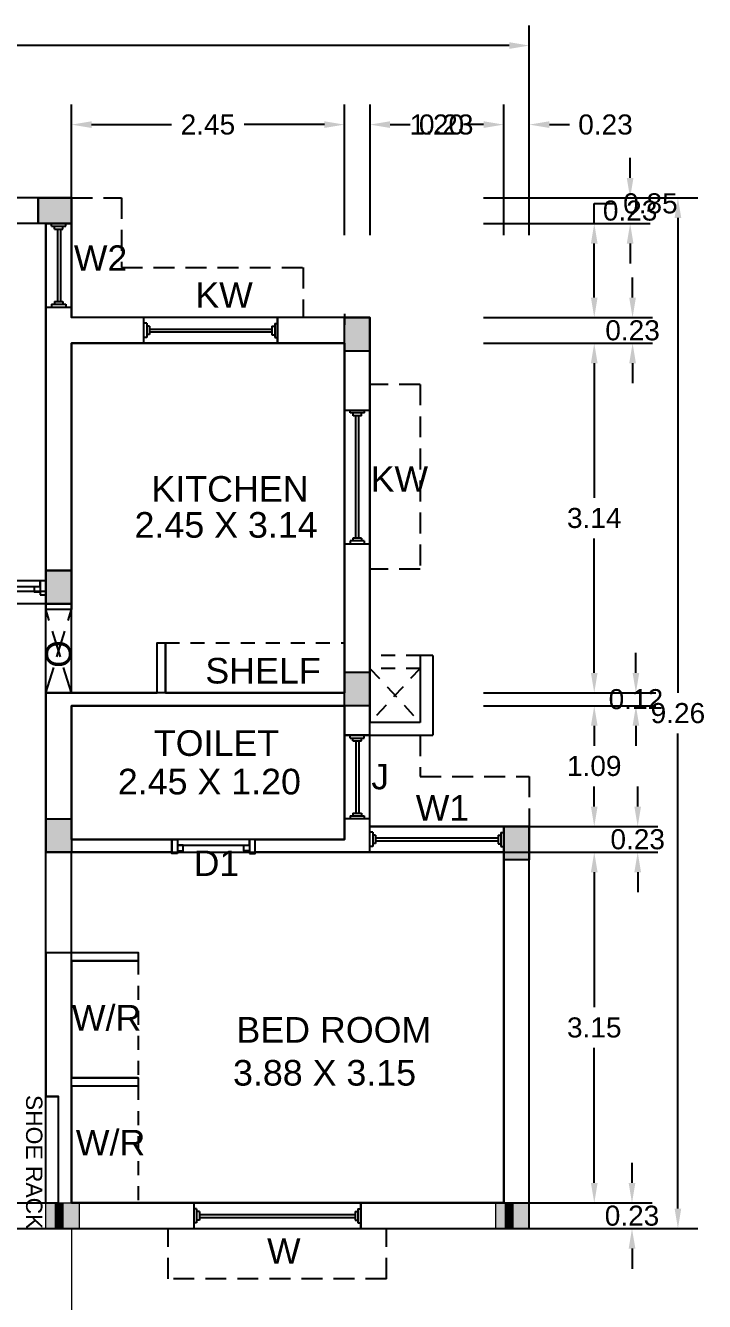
# Model space of a CAD drawing. Header units: metres. Extents: x 10 to 343, y 349 to 530.
# Drawn here: x 164.87 to 170.96, y 374.01 to 385.47 of the extents above; entities that cross this region are included whole.
import ezdxf

# ---------------------------------------------------------------- set-up
doc = ezdxf.new("R2010")
doc.units = ezdxf.units.M
for name, pattern in [('ACAD_ISO02W100', [15, 12, -3]), ('DOT', [0.25, 0, -0.25]), ('HIDDEN', [0.375, 0.25, -0.125]), ('HIDDEN2', [0.1875, 0.125, -0.0625])]:
    doc.linetypes.add(name, pattern=pattern)
for name, color, linetype in [('BLK_1_FLR_0_BLT_UP_AREA', 7, 'Continuous'), ('BLK_1_FLR_0_CARPET_AREA', 25, 'Continuous'), ('BLK_1_FLR_0_KITCHEN', 1, 'Continuous'), ('BLK_1_FLR_0_REGULAR_ROOM_1', 1, 'Continuous'), ('BLK_1_FLR_0_REGULAR_ROOM_2', 1, 'Continuous'), ('BLK_1_FLR_0_REGULAR_ROOM_3', 1, 'Continuous'), ('BLK_1_FLR_0_UNITFA_2', 234, 'Continuous'), ('BLK_1_FLR_0_WC_BATH_1', 3, 'Continuous'), ('COLUMN', 7, 'Continuous'), ('DIM', 215, 'Continuous')]:
    doc.layers.add(name, color=color, linetype=linetype)
doc.layers.add('WAL', color=4, linetype='Continuous', lineweight=0)
doc.styles.get("Standard").update_dxf_attribs({"font": 'arial.ttf'})
doc.styles.add('style1', font='micross.ttf')
doc.dimstyles.get("Standard").update_dxf_attribs({"dimtxt": 0.18, "dimasz": 0.18, "dimexe": 0.18, "dimexo": 0.0625, "dimgap": 0.09, "dimtad": 0, "dimtih": 1, "dimtoh": 1, "dimzin": 0, "dimdsep": 46, "dimtxsty": 'Standard', "dimcen": 0.09, "dimadec": 0, "dimazin": 0, "dimtfac": 1, "dimtofl": 0, "dimtmove": 0, "dimatfit": 3, "dimfxl": 0, "dimtolj": 1, "dimtzin": 0, "dimarcsym": 0})

# ---------------------------------------------------------------- blocks, each defined once
blk = doc.blocks.new('A$C76A0286D')
at = {"linetype": 'ByBlock', "ltscale": 500}
blk.add_hatch(color=8, dxfattribs=at).paths.add_polyline_path([(0, 0), (230, 0), (230, 300), (0, 300)])
at = {"layer": 'COLUMN'}
blk.add_lwpolyline([(230, 300), (230, 0), (0, 0), (0, 300)], close=True, dxfattribs=at)
blk = doc.blocks.new('*D120')
at = {"color": 0, "lineweight": -2}
for p, q in [((165.282, 383.585), (165.282, 384.757)), ((167.732, 383.585), (167.732, 384.757)), ((165.462, 384.577), (166.181, 384.577)), ((167.552, 384.577), (166.833, 384.577))]:
    blk.add_line(p, q, dxfattribs=at)
at = {"color": 0}
for points in [[(165.462, 384.607), (165.462, 384.547), (165.282, 384.577)], [(167.552, 384.607), (167.552, 384.547), (167.732, 384.577)]]:
    blk.add_solid(points, dxfattribs=at)
at = {"layer": 'Defpoints', "color": 0}
for p in [(167.732, 384.577), (165.282, 383.523), (167.732, 383.523)]:
    blk.add_point(p, dxfattribs=at)
at = {"color": 0, "insert": (166.507, 384.577), "char_height": 0.18, "attachment_point": 5}
blk.add_mtext('\\A1;2.45', dxfattribs=at)
blk = doc.blocks.new('*D121')
at = {"color": 0, "lineweight": -2}
for p, q in [((167.732, 383.585), (167.732, 384.757)), ((167.962, 383.585), (167.962, 384.757)), ((167.552, 384.577), (167.372, 384.577)), ((168.142, 384.577), (168.322, 384.577))]:
    blk.add_line(p, q, dxfattribs=at)
at = {"color": 0}
for points in [[(167.552, 384.607), (167.552, 384.547), (167.732, 384.577)], [(168.142, 384.607), (168.142, 384.547), (167.962, 384.577)]]:
    blk.add_solid(points, dxfattribs=at)
at = {"layer": 'Defpoints', "color": 0}
for p in [(167.962, 384.577), (167.732, 383.523), (167.962, 383.523)]:
    blk.add_point(p, dxfattribs=at)
at = {"color": 0, "insert": (168.646, 384.577), "char_height": 0.18, "attachment_point": 5}
blk.add_mtext('\\A1;0.23', dxfattribs=at)
blk = doc.blocks.new('*D122')
at = {"color": 0, "lineweight": -2}
for p, q in [((167.962, 383.585), (167.962, 384.757)), ((169.162, 383.585), (169.162, 384.757)), ((168.142, 384.577), (168.247, 384.577)), ((168.982, 384.577), (168.877, 384.577))]:
    blk.add_line(p, q, dxfattribs=at)
at = {"color": 0}
for points in [[(168.142, 384.607), (168.142, 384.547), (167.962, 384.577)], [(168.982, 384.607), (168.982, 384.547), (169.162, 384.577)]]:
    blk.add_solid(points, dxfattribs=at)
at = {"layer": 'Defpoints', "color": 0}
for p in [(169.162, 384.577), (167.962, 383.523), (169.162, 383.523)]:
    blk.add_point(p, dxfattribs=at)
at = {"color": 0, "insert": (168.562, 384.577), "char_height": 0.18, "attachment_point": 5}
blk.add_mtext('\\A1;1.20', dxfattribs=at)
blk = doc.blocks.new('*D123')
at = {"color": 0, "lineweight": -2}
for p, q in [((169.162, 383.585), (169.162, 384.757)), ((169.392, 383.585), (169.392, 384.757)), ((168.982, 384.577), (168.802, 384.577)), ((169.572, 384.577), (169.752, 384.577))]:
    blk.add_line(p, q, dxfattribs=at)
at = {"color": 0}
for points in [[(168.982, 384.607), (168.982, 384.547), (169.162, 384.577)], [(169.572, 384.607), (169.572, 384.547), (169.392, 384.577)]]:
    blk.add_solid(points, dxfattribs=at)
at = {"layer": 'Defpoints', "color": 0}
for p in [(169.392, 384.577), (169.162, 383.523), (169.392, 383.523)]:
    blk.add_point(p, dxfattribs=at)
at = {"color": 0, "insert": (170.076, 384.577), "char_height": 0.18, "attachment_point": 5}
blk.add_mtext('\\A1;0.23', dxfattribs=at)
blk = doc.blocks.new('*D126')
at = {"color": 0, "lineweight": -2}
for p, q in [((151.622, 383.585), (151.622, 385.467)), ((169.392, 383.585), (169.392, 385.467)), ((151.802, 385.287), (160.122, 385.287)), ((169.212, 385.287), (160.892, 385.287))]:
    blk.add_line(p, q, dxfattribs=at)
at = {"color": 0}
for points in [[(151.802, 385.317), (151.802, 385.257), (151.622, 385.287)], [(169.212, 385.317), (169.212, 385.257), (169.392, 385.287)]]:
    blk.add_solid(points, dxfattribs=at)
at = {"layer": 'Defpoints', "color": 0}
for p in [(169.392, 385.287), (151.622, 383.523), (169.392, 383.523)]:
    blk.add_point(p, dxfattribs=at)
at = {"color": 0, "insert": (160.507, 385.287), "char_height": 0.18, "attachment_point": 5}
blk.add_mtext('\\A1;17.77', dxfattribs=at)
blk = doc.blocks.new('*D129')
at = {"color": 0, "lineweight": -2}
for p, q in [((170.365, 378.454), (170.365, 378.634)), ((168.982, 378.274), (170.545, 378.274)), ((168.982, 378.044), (170.545, 378.044)), ((170.365, 377.864), (170.365, 377.684))]:
    blk.add_line(p, q, dxfattribs=at)
at = {"color": 0}
for points in [[(170.335, 378.454), (170.395, 378.454), (170.365, 378.274)], [(170.335, 377.864), (170.395, 377.864), (170.365, 378.044)]]:
    blk.add_solid(points, dxfattribs=at)
at = {"layer": 'Defpoints', "color": 0}
for p in [(168.919, 378.274), (170.365, 378.274), (168.919, 378.044)]:
    blk.add_point(p, dxfattribs=at)
at = {"color": 0, "insert": (170.365, 378.159), "char_height": 0.18, "attachment_point": 5}
blk.add_mtext('\\A1;0.23', dxfattribs=at)
blk = doc.blocks.new('*D130')
at = {"color": 0, "lineweight": -2}
for p, q in [((168.982, 378.044), (170.155, 378.044)), ((169.975, 377.864), (169.975, 376.651)), ((169.975, 375.074), (169.975, 376.287)), ((168.982, 374.894), (170.155, 374.894))]:
    blk.add_line(p, q, dxfattribs=at)
at = {"color": 0}
for points in [[(169.945, 377.864), (170.005, 377.864), (169.975, 378.044)], [(169.945, 375.074), (170.005, 375.074), (169.975, 374.894)]]:
    blk.add_solid(points, dxfattribs=at)
at = {"layer": 'Defpoints', "color": 0}
for p in [(168.919, 378.044), (168.919, 374.894), (169.975, 374.894)]:
    blk.add_point(p, dxfattribs=at)
at = {"color": 0, "insert": (169.975, 376.469), "char_height": 0.18, "attachment_point": 5}
blk.add_mtext('\\A1;3.15', dxfattribs=at)
blk = doc.blocks.new('*D131')
at = {"color": 0, "lineweight": -2}
for p, q in [((170.314, 375.074), (170.314, 375.254)), ((168.982, 374.894), (170.494, 374.894)), ((168.982, 374.664), (170.494, 374.664)), ((170.314, 374.484), (170.314, 374.304))]:
    blk.add_line(p, q, dxfattribs=at)
at = {"color": 0}
for points in [[(170.284, 375.074), (170.344, 375.074), (170.314, 374.894)], [(170.284, 374.484), (170.344, 374.484), (170.314, 374.664)]]:
    blk.add_solid(points, dxfattribs=at)
at = {"layer": 'Defpoints', "color": 0}
for p in [(168.919, 374.894), (168.919, 374.664), (170.314, 374.664)]:
    blk.add_point(p, dxfattribs=at)
at = {"color": 0, "insert": (170.314, 374.779), "char_height": 0.18, "attachment_point": 5}
blk.add_mtext('\\A1;0.23', dxfattribs=at)
blk = doc.blocks.new('*D132')
at = {"color": 0, "lineweight": -2}
for p, q in [((168.982, 379.359), (170.155, 379.359)), ((169.975, 379.179), (169.975, 378.999)), ((169.975, 378.454), (169.975, 378.635)), ((168.982, 378.274), (170.155, 378.274))]:
    blk.add_line(p, q, dxfattribs=at)
at = {"color": 0}
for points in [[(169.945, 379.179), (170.005, 379.179), (169.975, 379.359)], [(169.945, 378.454), (170.005, 378.454), (169.975, 378.274)]]:
    blk.add_solid(points, dxfattribs=at)
at = {"layer": 'Defpoints', "color": 0}
for p in [(168.919, 379.359), (169.975, 379.359), (168.919, 378.274)]:
    blk.add_point(p, dxfattribs=at)
at = {"color": 0, "insert": (169.975, 378.817), "char_height": 0.18, "attachment_point": 5}
blk.add_mtext('\\A1;1.09', dxfattribs=at)
blk = doc.blocks.new('*D133')
at = {"color": 0, "lineweight": -2}
for p, q in [((170.349, 379.654), (170.349, 379.834)), ((168.982, 379.474), (170.529, 379.474)), ((168.982, 379.359), (170.529, 379.359)), ((170.349, 379.179), (170.349, 378.999))]:
    blk.add_line(p, q, dxfattribs=at)
at = {"color": 0}
for points in [[(170.319, 379.654), (170.379, 379.654), (170.349, 379.474)], [(170.319, 379.179), (170.379, 379.179), (170.349, 379.359)]]:
    blk.add_solid(points, dxfattribs=at)
at = {"layer": 'Defpoints', "color": 0}
for p in [(168.919, 379.474), (170.349, 379.474), (168.919, 379.359)]:
    blk.add_point(p, dxfattribs=at)
at = {"color": 0, "insert": (170.349, 379.417), "char_height": 0.18, "attachment_point": 5}
blk.add_mtext('\\A1;0.12', dxfattribs=at)
blk = doc.blocks.new('*D134')
at = {"color": 0, "lineweight": -2}
for p, q in [((168.982, 382.614), (170.155, 382.614)), ((169.975, 382.434), (169.975, 381.226)), ((169.975, 379.654), (169.975, 380.862)), ((168.982, 379.474), (170.155, 379.474))]:
    blk.add_line(p, q, dxfattribs=at)
at = {"color": 0}
for points in [[(169.945, 382.434), (170.005, 382.434), (169.975, 382.614)], [(169.945, 379.654), (170.005, 379.654), (169.975, 379.474)]]:
    blk.add_solid(points, dxfattribs=at)
at = {"layer": 'Defpoints', "color": 0}
for p in [(168.919, 382.614), (169.975, 382.614), (168.919, 379.474)]:
    blk.add_point(p, dxfattribs=at)
at = {"color": 0, "insert": (169.975, 381.044), "char_height": 0.18, "attachment_point": 5}
blk.add_mtext('\\A1;3.14', dxfattribs=at)
blk = doc.blocks.new('*D135')
at = {"color": 0, "lineweight": -2}
for p, q in [((170.319, 383.024), (170.319, 383.204)), ((168.982, 382.844), (170.499, 382.844)), ((168.982, 382.614), (170.499, 382.614)), ((170.319, 382.434), (170.319, 382.254))]:
    blk.add_line(p, q, dxfattribs=at)
at = {"color": 0}
for points in [[(170.289, 383.024), (170.349, 383.024), (170.319, 382.844)], [(170.289, 382.434), (170.349, 382.434), (170.319, 382.614)]]:
    blk.add_solid(points, dxfattribs=at)
at = {"layer": 'Defpoints', "color": 0}
for p in [(168.919, 382.844), (170.319, 382.844), (168.919, 382.614)]:
    blk.add_point(p, dxfattribs=at)
at = {"color": 0, "insert": (170.319, 382.729), "char_height": 0.18, "attachment_point": 5}
blk.add_mtext('\\A1;0.23', dxfattribs=at)
blk = doc.blocks.new('*D136')
at = {"color": 0, "lineweight": -2}
for p, q in [((169.975, 383.689), (169.975, 383.869)), ((169.975, 383.869), (170.155, 383.869)), ((168.982, 383.689), (170.155, 383.689)), ((169.975, 383.024), (169.975, 383.509)), ((168.982, 382.844), (170.155, 382.844))]:
    blk.add_line(p, q, dxfattribs=at)
at = {"color": 0}
for points in [[(169.945, 383.509), (170.005, 383.509), (169.975, 383.689)], [(169.945, 383.024), (170.005, 383.024), (169.975, 382.844)]]:
    blk.add_solid(points, dxfattribs=at)
at = {"layer": 'Defpoints', "color": 0}
for p in [(168.919, 383.689), (169.975, 383.689), (168.919, 382.844)]:
    blk.add_point(p, dxfattribs=at)
at = {"color": 0, "insert": (170.479, 383.869), "char_height": 0.18, "attachment_point": 5}
blk.add_mtext('\\A1;0.85', dxfattribs=at)
blk = doc.blocks.new('*D137')
at = {"color": 0, "lineweight": -2}
for p, q in [((170.297, 384.099), (170.297, 384.279)), ((168.982, 383.919), (170.477, 383.919)), ((168.982, 383.689), (170.477, 383.689)), ((170.297, 383.509), (170.297, 383.329))]:
    blk.add_line(p, q, dxfattribs=at)
at = {"color": 0}
for points in [[(170.267, 384.099), (170.327, 384.099), (170.297, 383.919)], [(170.267, 383.509), (170.327, 383.509), (170.297, 383.689)]]:
    blk.add_solid(points, dxfattribs=at)
at = {"layer": 'Defpoints', "color": 0}
for p in [(168.919, 383.919), (170.297, 383.919), (168.919, 383.689)]:
    blk.add_point(p, dxfattribs=at)
at = {"color": 0, "insert": (170.297, 383.804), "char_height": 0.18, "attachment_point": 5}
blk.add_mtext('\\A1;0.23', dxfattribs=at)
blk = doc.blocks.new('*D138')
at = {"color": 0, "lineweight": -2}
for p, q in [((168.982, 383.919), (170.906, 383.919)), ((170.726, 383.739), (170.726, 379.474)), ((170.726, 374.844), (170.726, 379.11)), ((168.982, 374.664), (170.906, 374.664))]:
    blk.add_line(p, q, dxfattribs=at)
at = {"color": 0}
for points in [[(170.696, 383.739), (170.756, 383.739), (170.726, 383.919)], [(170.696, 374.844), (170.756, 374.844), (170.726, 374.664)]]:
    blk.add_solid(points, dxfattribs=at)
at = {"layer": 'Defpoints', "color": 0}
for p in [(168.919, 383.919), (170.726, 383.919), (168.919, 374.664)]:
    blk.add_point(p, dxfattribs=at)
at = {"color": 0, "insert": (170.726, 379.292), "char_height": 0.18, "attachment_point": 5}
blk.add_mtext('\\A1;9.26', dxfattribs=at)

msp = doc.modelspace()

# ---------------------------------------------------------------- hatches: boundary and pattern name
at = {"linetype": 'ByBlock', "ltscale": 500}
for points in [[(167.7319, 379.3592), (167.7319, 379.6592), (167.9619, 379.6592), (167.9619, 379.3592)], [(167.9619, 379.4392), (167.7319, 379.4392), (167.7319, 379.3592), (167.9619, 379.3592)], [(169.1619, 377.9742), (169.1619, 378.2742), (169.3919, 378.2742), (169.3919, 377.9742)], [(169.3919, 378.0542), (169.1619, 378.0542), (169.1619, 377.9742), (169.3919, 377.9742)]]:
    msp.add_hatch(color=8, dxfattribs=at).paths.add_polyline_path(points)
at = {"layer": 'WAL', "linetype": 'ByBlock', "ltscale": 500}
for points in [[(165.1319, 374.8942), (165.0519, 374.8942), (165.0519, 374.6642), (165.1319, 374.6642)], [(165.3519, 374.6642), (165.0519, 374.6642), (165.0519, 374.8942), (165.3519, 374.8942)], [(165.2119, 374.8942), (165.1319, 374.8942), (165.1319, 374.7792), (165.2119, 374.7792)], [(169.1719, 374.8942), (169.0919, 374.8942), (169.0919, 374.6642), (169.1719, 374.6642)], [(169.3919, 374.6642), (169.0919, 374.6642), (169.0919, 374.8942), (169.3919, 374.8942)], [(169.2519, 374.8942), (169.1719, 374.8942), (169.1719, 374.7792), (169.2519, 374.7792)], [(165.2119, 374.7792), (165.1319, 374.7792), (165.1319, 374.6642), (165.2119, 374.6642)], [(169.2519, 374.7792), (169.1719, 374.7792), (169.1719, 374.6642), (169.2519, 374.6642)]]:
    msp.add_hatch(color=7, dxfattribs=at).paths.add_polyline_path(points)

# ---------------------------------------------------------------- linework, layer by layer
for p, q in [((165.2819, 383.9192), (161.9369, 383.9192)), ((165.2819, 383.9192), (165.2819, 382.8442)), ((165.2819, 383.6892), (165.2819, 383.9192)), ((165.0519, 383.6892), (161.9369, 383.6892)), ((165.0519, 383.6892), (165.0519, 380.2242)), ((165.0519, 383.6892), (165.2819, 383.6892)), ((165.0519, 383.6892), (165.2819, 383.6892)), ((165.2819, 383.6892), (165.0533, 383.6892)), ((165.1041, 383.6638), (165.1041, 383.6892)), ((165.1041, 383.6638), (165.2311, 383.6638)), ((165.1295, 383.6384), (165.1295, 383.6638)), ((165.1295, 383.6384), (165.2057, 383.6384)), ((165.1561, 383.6384), (165.1561, 382.99)), ((165.1823, 383.6384), (165.1823, 382.99)), ((165.2057, 383.6384), (165.2057, 383.6638)), ((165.2311, 383.6638), (165.2311, 383.6892)), ((165.0519, 382.9392), (165.2819, 382.9392)), ((165.0519, 382.9392), (165.2819, 382.9392)), ((165.0519, 382.9392), (165.2819, 382.9392)), ((165.1041, 382.9646), (165.2311, 382.9646)), ((165.1041, 382.9646), (165.1041, 382.9392)), ((165.1295, 382.99), (165.2057, 382.99)), ((165.1295, 382.99), (165.1295, 382.9646)), ((165.2057, 382.99), (165.2057, 382.9646)), ((165.2311, 382.9646), (165.2311, 382.9392)), ((167.9619, 382.8442), (165.2819, 382.8442)), ((165.9319, 382.6142), (165.9319, 382.8442)), ((165.9573, 382.7934), (165.9319, 382.7934)), ((165.9573, 382.7934), (165.9573, 382.6664)), ((167.1065, 382.792), (167.1065, 382.665)), ((167.1065, 382.792), (167.1319, 382.792)), ((167.1319, 382.8423), (167.1319, 382.6142)), ((167.9619, 382.8442), (167.9619, 379.2092)), ((165.9827, 382.768), (165.9573, 382.768)), ((165.9827, 382.6918), (165.9573, 382.6918)), ((165.9827, 382.768), (165.9827, 382.6918)), ((165.9827, 382.7414), (167.0811, 382.7414)), ((165.9827, 382.7152), (167.0811, 382.7152)), ((167.0811, 382.7666), (167.0811, 382.6904)), ((167.0811, 382.7666), (167.1065, 382.7666)), ((167.0811, 382.6904), (167.1065, 382.6904)), ((165.2819, 382.6142), (165.2819, 380.2242)), ((167.7319, 382.6142), (165.2819, 382.6142)), ((165.9573, 382.6664), (165.9319, 382.6664)), ((167.1065, 382.665), (167.1319, 382.665)), ((167.7319, 382.5442), (167.7319, 379.4742)), ((167.7319, 382.0142), (167.9619, 382.0142)), ((167.7841, 381.9888), (167.7841, 382.0142)), ((167.9111, 381.9888), (167.7841, 381.9888)), ((167.8095, 381.9634), (167.8095, 381.9888)), ((167.8857, 381.9634), (167.8857, 381.9888)), ((167.9111, 381.9888), (167.9111, 382.0142)), ((167.8857, 381.9634), (167.8095, 381.9634)), ((167.8329, 381.9634), (167.8329, 380.865)), ((167.8592, 381.9634), (167.8592, 380.865)), ((167.8843, 380.865), (167.8081, 380.865)), ((167.8081, 380.865), (167.8081, 380.8396)), ((167.8843, 380.865), (167.8843, 380.8396)), ((167.7319, 380.8142), (167.9619, 380.8142)), ((167.9097, 380.8396), (167.7827, 380.8396)), ((167.7827, 380.8396), (167.7827, 380.8142)), ((167.9097, 380.8396), (167.9097, 380.8142)), ((165.0519, 380.2742), (165.2819, 380.2742)), ((165.2819, 380.2242), (165.0519, 380.2242)), ((166.0519, 379.474), (166.0519, 379.924)), ((166.0519, 379.924), (166.1269, 379.924)), ((166.1269, 379.474), (166.1269, 379.924)), ((168.5269, 379.8092), (168.4119, 379.8092)), ((168.4119, 379.8092), (168.4119, 379.2092)), ((168.5269, 379.8092), (168.5269, 379.0942)), ((167.7319, 379.4742), (165.0519, 379.4742)), ((165.0519, 379.4742), (165.0519, 378.0442)), ((167.7319, 379.3592), (165.2819, 379.3592)), ((165.2819, 379.3592), (165.2819, 378.1592)), ((167.7319, 379.3592), (167.7319, 379.0942)), ((168.4119, 379.2092), (167.9619, 379.2092)), ((167.7319, 379.0942), (167.9619, 379.0942)), ((167.7319, 378.1592), (167.7319, 379.0942)), ((167.7319, 379.0942), (167.9619, 379.0942)), ((167.9605, 379.0942), (167.7319, 379.0942)), ((167.7827, 379.0688), (167.7827, 379.0942)), ((167.7827, 379.0688), (167.9097, 379.0688)), ((167.8081, 379.0434), (167.8081, 379.0688)), ((167.8081, 379.0434), (167.8843, 379.0434)), ((167.8347, 379.0434), (167.8347, 378.395)), ((167.8609, 379.0434), (167.8609, 378.395)), ((167.8843, 379.0434), (167.8843, 379.0688)), ((167.9097, 379.0688), (167.9097, 379.0942)), ((167.9619, 379.0942), (168.5269, 379.0942)), ((167.9619, 378.3445), (167.7319, 378.3445)), ((167.9619, 378.3442), (167.7319, 378.3442)), ((167.7827, 378.3696), (167.9097, 378.3696)), ((167.7827, 378.3696), (167.7827, 378.3442)), ((167.8081, 378.395), (167.8843, 378.395)), ((167.8081, 378.395), (167.8081, 378.3696)), ((167.8843, 378.395), (167.8843, 378.3696)), ((167.9097, 378.3696), (167.9097, 378.3442)), ((165.0519, 378.2742), (165.0519, 378.0442)), ((167.9619, 378.2742), (169.1619, 378.2742)), ((167.9619, 378.0442), (167.9619, 378.2742)), ((167.9873, 378.2234), (167.9619, 378.2234)), ((167.9873, 378.2234), (167.9873, 378.0964)), ((169.1365, 378.222), (169.1365, 378.095)), ((169.1365, 378.222), (169.1619, 378.222)), ((169.1619, 378.2742), (169.3919, 378.2742)), ((169.1619, 378.2723), (169.1619, 378.0442)), ((166.1819, 378.1592), (165.2819, 378.1592)), ((166.1819, 378.0442), (166.1819, 378.1592)), ((166.9319, 378.0442), (166.9319, 378.1592)), ((166.9319, 378.1592), (167.7319, 378.1592)), ((167.9873, 378.0964), (167.9619, 378.0964)), ((168.0127, 378.198), (167.9873, 378.198)), ((168.0127, 378.1218), (167.9873, 378.1218)), ((168.0127, 378.198), (168.0127, 378.1218)), ((168.0127, 378.1714), (169.1111, 378.1714)), ((168.0127, 378.1452), (169.1111, 378.1452)), ((169.1111, 378.1966), (169.1111, 378.1204)), ((169.1111, 378.1966), (169.1365, 378.1966)), ((169.1111, 378.1204), (169.1365, 378.1204)), ((169.1365, 378.095), (169.1619, 378.095)), ((165.0519, 378.0442), (166.1819, 378.0442)), ((165.2819, 378.0442), (165.2819, 378.0442)), ((165.8819, 378.0442), (165.8819, 378.0442)), ((166.9319, 378.0442), (169.1619, 378.0442)), ((165.0519, 377.1442), (165.0519, 375.8492)), ((165.0519, 377.1442), (165.2819, 377.1442)), ((165.2819, 377.1442), (165.8819, 377.1442)), ((165.2819, 377.0692), (165.8819, 377.0692)), ((165.8819, 377.1442), (165.8819, 377.0692)), ((165.8819, 376.0192), (165.2819, 376.0192)), ((165.8819, 375.9442), (165.2819, 375.9442)), ((165.8819, 376.0192), (165.8819, 375.9442)), ((165.0519, 375.8492), (165.1669, 375.8492)), ((165.1669, 375.5642), (165.1669, 375.8492)), ((166.3794, 374.8942), (166.3794, 374.6642)), ((167.8794, 374.8942), (167.8794, 374.6642)), ((167.8794, 374.6642), (167.8794, 374.8942)), ((166.4048, 374.842), (166.3794, 374.842)), ((166.4048, 374.842), (166.4048, 374.715)), ((166.4302, 374.8166), (166.4048, 374.8166)), ((166.4302, 374.8166), (166.4302, 374.7404)), ((166.4302, 374.79), (167.8286, 374.79)), ((167.8286, 374.8166), (167.8286, 374.7404)), ((167.8286, 374.8166), (167.854, 374.8166)), ((167.854, 374.842), (167.854, 374.715)), ((167.854, 374.842), (167.8794, 374.842)), ((166.4048, 374.715), (166.3794, 374.715)), ((166.4302, 374.7404), (166.4048, 374.7404)), ((166.4302, 374.7638), (167.8286, 374.7638)), ((167.8286, 374.7404), (167.854, 374.7404)), ((167.854, 374.715), (167.8794, 374.715))]:
    msp.add_line(p, q)
at = {"linetype": 'HIDDEN2', "ltscale": 1.5}
for p, q in [((167.3619, 383.2942), (167.3619, 382.8442)), ((168.4119, 382.2442), (167.9619, 382.2442)), ((168.4119, 382.2442), (168.4119, 380.5842)), ((168.4119, 380.5842), (167.9619, 380.5842)), ((168.4119, 379.0942), (168.4119, 378.7242)), ((168.4119, 378.7242), (169.3919, 378.7242)), ((169.3919, 378.7242), (169.3919, 378.2742)), ((166.1494, 374.2142), (166.1494, 374.6642)), ((168.1094, 374.2142), (168.1094, 374.6642)), ((168.1094, 374.2142), (166.1494, 374.2142))]:
    msp.add_line(p, q, dxfattribs=at)
at = {"ltscale": 400}
for p, q in [((165.9319, 382.6142), (165.9319, 382.8442)), ((167.1319, 382.6142), (167.1319, 382.8442)), ((167.7319, 382.0142), (167.9619, 382.0142)), ((167.7319, 382.0142), (167.9619, 382.0142)), ((167.9619, 378.0442), (167.9619, 379.0942)), ((167.9619, 378.0442), (167.9619, 378.2742)), ((169.1619, 378.0442), (169.1619, 378.2742)), ((169.1619, 378.0442), (169.1619, 378.2742))]:
    msp.add_line(p, q, dxfattribs=at)
at = {"linetype": 'DOT', "ltscale": 200}
msp.add_line((167.7319, 382.8782), (167.7319, 382.6142), dxfattribs=at)
at = {"linetype": 'HIDDEN', "ltscale": 0.5}
for p, q in [((165.8819, 382.6142), (165.2819, 382.6142)), ((166.1269, 379.924), (167.7319, 379.9242)), ((168.4119, 379.8092), (167.9619, 379.8092)), ((168.4119, 379.6942), (167.9619, 379.6942)), ((168.4119, 379.6942), (167.9619, 379.2092)), ((167.9619, 379.6942), (168.4119, 379.2092)), ((165.2819, 378.0442), (165.8819, 378.0442)), ((165.8819, 377.0692), (165.8819, 376.0192)), ((165.8819, 375.9442), (165.8819, 374.8942))]:
    msp.add_line(p, q, dxfattribs=at)
at = {"linetype": 'ByBlock', "ltscale": 500}
msp.add_line((167.7319, 379.3592), (167.7319, 379.5892), dxfattribs=at)
at = {"linetype": 'Continuous'}
msp.add_line((167.9619, 379.0942), (167.7319, 379.0942), dxfattribs=at)
at = {"linetype": 'HIDDEN2', "ltscale": 1.5}
msp.add_lwpolyline([(165.2819, 383.9192), (165.7319, 383.9192), (165.7319, 383.2942), (167.3619, 383.2942)], dxfattribs=at)
at = {"linetype": 'Continuous', "lineweight": -3}
for points in [[(164.2027, 380.4817), (164.2027, 380.4309), (165.0011, 380.4309), (165.0011, 380.4817)], [(165.0011, 380.3801), (164.9503, 380.3801), (164.9503, 380.4309), (165.0011, 380.4309)], [(165.0011, 380.3547), (165.0519, 380.3547), (165.0519, 380.4817), (165.0011, 380.4817)], [(166.2327, 378.0322), (166.1819, 378.0322), (166.1819, 378.1592), (166.2327, 378.1592)], [(166.2327, 378.1592), (166.2327, 378.1084), (166.8811, 378.1084), (166.8811, 378.1592)], [(166.2327, 378.0576), (166.2835, 378.0576), (166.2835, 378.1084), (166.2327, 378.1084)], [(166.8811, 378.0576), (166.8303, 378.0576), (166.8303, 378.1084), (166.8811, 378.1084)], [(166.8811, 378.0322), (166.9319, 378.0322), (166.9319, 378.1592), (166.8811, 378.1592)]]:
    msp.add_lwpolyline(points, close=True, dxfattribs=at)
at = {"linetype": 'ACAD_ISO02W100', "ltscale": 0.02}
for points in [[(165.0519, 379.4742), (165.2819, 380.2242)], [(165.2819, 379.4742), (165.0519, 380.2242)]]:
    msp.add_lwpolyline(points, dxfattribs=at)
at = {"layer": 'BLK_1_FLR_0_BLT_UP_AREA', "color": 7}
msp.add_lwpolyline([(169.3919, 374.6642), (169.3919, 378.2742), (167.9619, 378.2742), (167.9619, 382.8442), (165.2819, 382.8442), (165.2819, 383.9192), (161.7069, 383.9192), (161.7064, 382.4892), (159.3069, 382.4892), (159.3069, 383.9192), (155.7319, 383.9192), (155.7319, 382.8442), (153.0519, 382.8442), (153.0519, 378.2742), (151.6219, 378.2742), (151.6219, 374.6642), (167.8794, 374.6642)], close=True, dxfattribs=at)
at = {"layer": 'BLK_1_FLR_0_CARPET_AREA', "color": 7}
msp.add_lwpolyline([(161.9369, 374.8942), (165.0519, 374.8942), (165.1669, 374.8942), (165.1669, 375.8492), (165.0519, 375.8492), (165.0519, 377.1442), (165.8819, 377.1442), (165.8819, 377.0692), (165.2819, 377.0692), (165.2819, 376.0192), (165.8819, 376.0192), (165.8819, 375.9442), (165.2819, 375.9442), (165.2819, 374.8942), (169.1619, 374.8942), (169.1619, 378.0442), (166.9319, 378.0442), (166.9319, 378.1592), (167.7319, 378.1592), (167.7319, 379.3592), (165.2819, 379.3592), (165.2819, 378.1592), (166.1819, 378.1592), (166.1819, 378.0442), (165.0519, 378.0442), (165.0519, 379.4742), (166.0519, 379.474), (166.0519, 379.924), (166.1269, 379.924), (166.1269, 379.4742), (167.7319, 379.4742), (167.7319, 382.6142), (165.2819, 382.6142), (165.2819, 380.2242), (165.0519, 380.2242), (165.0519, 383.6892), (161.9369, 383.6892)], dxfattribs=at)
at = {"layer": 'BLK_1_FLR_0_KITCHEN', "color": 1}
msp.add_lwpolyline([(165.2819, 382.6142), (167.7319, 382.6142), (167.7319, 379.4742), (165.2819, 379.4742)], close=True, dxfattribs=at)
at = {"layer": 'BLK_1_FLR_0_REGULAR_ROOM_1', "color": 1}
msp.add_lwpolyline([(165.0519, 374.8942), (165.0519, 380.2742), (161.9369, 380.2742), (161.9369, 374.8942), (165.0519, 374.8942)], dxfattribs=at)
at = {"layer": 'BLK_1_FLR_0_REGULAR_ROOM_2', "color": 1}
msp.add_lwpolyline([(165.2819, 374.8942), (165.2819, 378.0442), (169.1619, 378.0442), (169.1619, 374.8942), (165.2819, 374.8942)], close=True, dxfattribs=at)
at = {"layer": 'BLK_1_FLR_0_REGULAR_ROOM_3', "color": 1}
msp.add_lwpolyline([(165.0519, 380.3892), (165.0519, 383.6892), (161.9369, 383.6892), (161.9369, 380.3892), (165.0519, 380.3892)], close=True, dxfattribs=at)
at = {"layer": 'BLK_1_FLR_0_UNITFA_2', "color": 234, "ltscale": 0.5}
msp.add_lwpolyline([(169.3919, 374.6642), (169.3919, 378.2742), (167.9619, 378.2742), (167.9619, 382.8442), (165.2819, 382.8442), (165.2819, 383.9192), (161.7069, 383.9192), (161.7069, 382.4892), (161.7069, 382.4892), (160.3919, 382.4892), (160.3919, 379.5242), (159.0769, 379.5245), (159.0769, 374.6642), (169.3919, 374.6642)], close=True, dxfattribs=at)
at = {"layer": 'BLK_1_FLR_0_WC_BATH_1', "color": 223}
msp.add_lwpolyline([(165.2819, 378.1592), (165.2819, 379.3592), (167.7319, 379.3592), (167.7319, 378.1592), (165.2819, 378.1592)], close=True, dxfattribs=at)
at = {"layer": 'COLUMN'}
for points in [[(167.9619, 379.6592), (167.9619, 379.3592), (167.7319, 379.3592), (167.7319, 379.6592)], [(169.3919, 378.2742), (169.3919, 377.9742), (169.1619, 377.9742), (169.1619, 378.2742)]]:
    msp.add_lwpolyline(points, close=True, dxfattribs=at)
at = {"layer": 'DIM', "color": 3, "linetype": 'ByBlock', "ltscale": 500}
for p, q in [((165.2819, 383.9192), (164.9819, 383.9192)), ((164.9819, 383.9192), (164.9819, 383.6892)), ((165.2819, 383.6892), (164.9819, 383.6892)), ((167.9619, 382.8442), (167.9619, 382.5442)), ((167.9619, 382.8442), (167.9619, 382.5442)), ((167.9619, 382.5442), (167.7319, 382.5442)), ((167.9619, 382.5442), (167.7319, 382.5442)), ((165.2819, 380.5742), (165.0519, 380.5742)), ((165.2819, 380.5742), (165.0519, 380.5742)), ((165.2819, 380.2742), (165.2819, 380.5742)), ((165.2819, 380.2742), (165.2819, 380.5742)), ((167.7319, 379.3592), (167.7319, 379.6592)), ((167.7319, 379.6592), (167.9619, 379.6592)), ((165.0519, 378.0442), (165.0519, 378.3442)), ((165.0519, 378.3442), (165.2819, 378.3442))]:
    msp.add_line(p, q, dxfattribs=at)
at = {"layer": 'WAL', "color": 7, "linetype": 'ByBlock', "ltscale": 500}
for p, q in [((169.3919, 378.2742), (169.3919, 374.6642)), ((169.1619, 378.0442), (169.1619, 374.8942)), ((165.2819, 377.1442), (165.2819, 374.8942)), ((165.1669, 374.8942), (165.1669, 375.5642)), ((164.8669, 374.8942), (165.1669, 374.8942)), ((165.0519, 374.6642), (165.0519, 374.8942)), ((165.0519, 374.8942), (165.3519, 374.8942)), ((165.0519, 374.6642), (165.0519, 374.8942)), ((169.1619, 374.8942), (165.2819, 374.8942)), ((165.3519, 374.8942), (165.3519, 374.6642)), ((165.3519, 374.8942), (165.3519, 374.6642)), ((169.0919, 374.8942), (169.3919, 374.8942)), ((169.0919, 374.6642), (169.0919, 374.8942)), ((169.3919, 374.8942), (169.3919, 374.6642)), ((169.3919, 374.6642), (164.8669, 374.6642)), ((165.3519, 374.6642), (165.0519, 374.6642)), ((165.3519, 374.6642), (165.0519, 374.6642)), ((165.2819, 374.6642), (165.2819, 373.6642)), ((169.3919, 374.6642), (169.0919, 374.6642))]:
    msp.add_line(p, q, dxfattribs=at)
msp.add_lwpolyline([(165.0519, 375.8492), (165.0519, 374.8942)], dxfattribs=at)

# ---------------------------------------------------------------- block references
at = {"layer": 'DIM', "color": 3, "linetype": 'ByBlock', "ltscale": 500, "xscale": 0.0010000024684596, "yscale": 0.0010000024684596, "zscale": 0.0010000024684596}
for p, rotation in [((164.9819, 383.9192), 270), ((167.9619, 382.8442), 180), ((165.2819, 380.5742), 180), ((165.2819, 378.3442), 180)]:
    msp.add_blockref('A$C76A0286D', p, dxfattribs=dict(at, rotation=rotation))

# ---------------------------------------------------------------- texts
at = {"style": 'style1'}
for s, height, p in [('W2', 0.2286, (165.3038, 383.2643)), ('KW', 0.2286, (166.3955, 382.933)), ('KITCHEN', 0.23, (166.0002, 381.1911)), ('KW', 0.2286, (167.969, 381.2804)), ('2.45 X 3.14', 0.23, (165.8484, 380.8678)), ('SHELF', 0.23, (166.4838, 379.5586)), ('TOILET', 0.23, (166.0214, 378.9087)), ('2.45 X 1.20', 0.23, (165.6984, 378.5629)), ('J', 0.2286, (167.9737, 378.6084)), ('W1', 0.2286, (168.3732, 378.3276)), ('D1', 0.2286, (166.3796, 377.8303)), ('W/R', 0.23, (165.2849, 376.4423)), ('BED ROOM', 0.23, (166.763, 376.3338)), ('3.88 X 3.15', 0.23, (166.7323, 375.9481)), ('W/R', 0.23, (165.3205, 375.3207)), ('W', 0.2286, (167.0378, 374.3488))]:
    msp.add_text(s, height=height, dxfattribs=at).set_placement(p)
msp.add_text('O', height=0.2286, rotation=270, dxfattribs=at).set_placement((165.0507, 379.9476))
at = {"layer": 'WAL', "color": 7, "linetype": 'ByBlock', "ltscale": 500, "style": 'style1'}
msp.add_text('SHOE RACK', height=0.14663, rotation=270, dxfattribs=at).set_placement((164.8744, 375.8639))

# ---------------------------------------------------------------- dimensions: what is measured, and where the dimension line sits
for base, p1, p2, picture, middle in [((169.3919, 385.2869), (151.6219, 383.5227), (169.3919, 383.5227), '*D126', (160.5069, 385.2869)), ((167.7319, 384.5774), (165.2819, 383.5227), (167.7319, 383.5227), '*D120', (166.5069, 384.5774)), ((167.9619, 384.5774), (167.7319, 383.5227), (167.9619, 383.5227), '*D121', (168.6457, 384.5774)), ((169.1619, 384.5774), (167.9619, 383.5227), (169.1619, 383.5227), '*D122', (168.5619, 384.5774)), ((169.3919, 384.5774), (169.1619, 383.5227), (169.3919, 383.5227), '*D123', (170.0757, 384.5774))]:
    dim = msp.add_linear_dim(base=base, p1=p1, p2=p2, dimstyle='Standard')
    dim.commit()
    dim.dimension.update_dxf_attribs({"geometry": picture, "text_midpoint": middle})
for base, p1, p2, picture, middle in [((170.2968, 383.9192), (168.9194, 383.6892), (168.9194, 383.9192), '*D137', (170.2968, 383.8042)), ((170.3192, 382.8442), (168.9194, 382.6142), (168.9194, 382.8442), '*D135', (170.3192, 382.7292)), ((170.3490644, 379.4742032), (168.9193754, 379.3592029), (168.9193754, 379.4742032), '*D133', (170.3490644, 379.4167031)), ((170.3648, 378.2742), (168.9194, 378.0442), (168.9194, 378.2742), '*D129', (170.3648, 378.1592)), ((170.3139, 374.6642), (168.9194, 374.8942), (168.9194, 374.6642), '*D131', (170.3139, 374.7792))]:
    dim = msp.add_linear_dim(base=base, p1=p1, p2=p2, angle=90, dimstyle='Standard')
    dim.commit()
    dim.dimension.update_dxf_attribs({"geometry": picture, "text_midpoint": middle, "dimtype": 160})
for base, p1, p2, picture, middle in [((169.974543, 383.689214), (168.919375, 382.844211), (168.919375, 383.689214), '*D136', (170.478997, 383.869214)), ((170.72587, 383.91921), (168.91938, 374.66419), (168.91938, 383.91921), '*D138', (170.72587, 379.2917)), ((169.9745, 382.6142), (168.9194, 379.4742), (168.9194, 382.6142), '*D134', (169.9745, 381.0442)), ((169.974543, 379.359203), (168.919375, 378.2742), (168.919375, 379.359203), '*D132', (169.974543, 378.816702)), ((169.9745, 374.8942), (168.9194, 378.0442), (168.9194, 374.8942), '*D130', (169.9745, 376.4692))]:
    dim = msp.add_linear_dim(base=base, p1=p1, p2=p2, angle=90, dimstyle='Standard')
    dim.commit()
    dim.dimension.update_dxf_attribs({"geometry": picture, "text_midpoint": middle})

doc.saveas('drawing.dxf')
